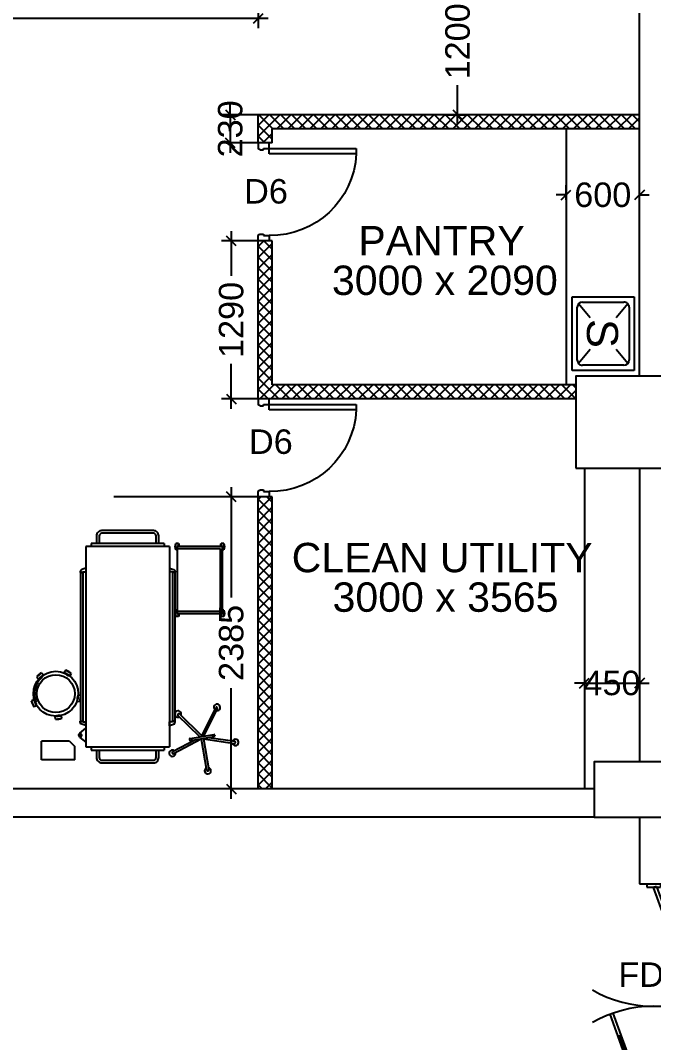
# Model space of a CAD drawing. Extents: x 7620542 to 7843793, y -6476226 to -6093835.
# Drawn here: x 7746011 to 7751184, y -6349772 to -6341425 of the extents above; entities that cross this region are included whole.
import ezdxf
from ezdxf.enums import TextEntityAlignment as Align

# ---------------------------------------------------------------- set-up
doc = ezdxf.new("R2010")
doc.units = 0
doc.header["$LTSCALE"] = 600
doc.header["$MEASUREMENT"] = 0
doc.header["$PDMODE"] = 35
doc.layers.get('0').update_dxf_attribs({"linetype": 'CONTINUOUS'})
doc.layers.get('Defpoints').update_dxf_attribs({"linetype": 'CONTINUOUS'})
for name, color, linetype in [('Beds', 33, 'CONTINUOUS'), ('DOOR', 32, 'CONTINUOUS'), ('Fire Door', 10, 'CONTINUOUS'), ('FURN', 32, 'CONTINUOUS'), ('furniture', 33, 'CONTINUOUS'), ('joinery', 7, 'CONTINUOUS'), ('LA-column', 3, 'CONTINUOUS'), ('LOADING', 140, 'CONTINUOUS'), ('PARTI', 21, 'CONTINUOUS'), ('Parti Hat', 35, 'CONTINUOUS'), ('Room Dim', 1, 'CONTINUOUS'), ('Sink', 10, 'CONTINUOUS'), ('TEXT', 6, 'CONTINUOUS'), ('Walls', 7, 'CONTINUOUS'), ('Working Dim', 5, 'CONTINUOUS')]:
    doc.layers.add(name, color=color, linetype=linetype)
doc.styles.add('ari', font='arial.ttf')
doc.styles.add('ARIAL', font='arial.ttf')
doc.dimstyles.new('int. dim', dxfattribs={"dimtxt": 450, "dimasz": 80, "dimexe": 80, "dimexo": 0, "dimgap": 70, "dimtad": 0, "dimdec": 0, "dimzin": 12, "dimdsep": 46, "dimtxsty": 'ari', "dimblk": 'OBLIQUE', "dimcen": 2, "dimdle": 80, "dimclrd": 256, "dimclre": 256, "dimclrt": 6, "dimadec": 0, "dimazin": 0, "dimtfac": 1, "dimtdec": 0, "dimtix": 1, "dimtmove": 2, "dimatfit": 3, "dimfxl": 1, "dimtolj": 1, "dimtzin": 0, "dimlwd": -1, "dimlwe": -1, "dimarcsym": 0})

# ---------------------------------------------------------------- blocks, each defined once
blk = doc.blocks.new('1000')
at = {"layer": 'DOOR'}
for p, q in [((0, -100), (0, 0)), ((0, 0), (49.7, 0)), ((49.7, 0), (49.7, -2.2)), ((63.2, -49.5), (49.7, -49.5)), ((49.7, -49.5), (49.7, -100)), ((63.2, -13.5), (61, -13.5)), ((63.2, -13.5), (63.2, -49.5)), ((836.8, -13.5), (836.8, -49.5)), ((836.8, -13.5), (839, -13.5)), ((836.8, -49.5), (850.3, -49.5)), ((850.3, 0), (850.3, -2.2)), ((900, 0), (850.3, 0)), ((850.3, -49.5), (850.3, -100)), ((900, -100), (900, 0)), ((49.7, -100), (0, -100)), ((49.7, -100), (49.7, -900.6)), ((100.2, -100), (49.7, -100)), ((100.2, -900.6), (100.2, -100)), ((850.3, -100), (900, -100)), ((49.7, -900.6), (100.2, -900.6))]:
    blk.add_line(p, q, dxfattribs=at)
for centre, major_axis, start_param, end_param in [((49.7, -13.5), (-7.95, 7.95), 3.926991, 5.497787), ((850.3, -13.5), (7.95, 7.95), 0.785398, 2.356194)]:
    blk.add_ellipse(centre, major_axis=major_axis, ratio=1, start_param=start_param, end_param=end_param, dxfattribs=at)
at = {"layer": 'DOOR', "color": 145}
blk.add_ellipse((64.3, -115.3), major_axis=(-519.7, 589.8), ratio=1, start_param=2.464943, end_param=4.009476, dxfattribs=at)
blk = doc.blocks.new('A$C39DE205D')
at = {"layer": 'Sink'}
for p, q in [((-893, 0), (-893, 1510)), ((-893, 1510), (893, 1510)), ((893, 1510), (893, 0)), ((-767, 252), (-767, 1259)), ((-641, 1384), (641, 1384)), ((767, 1259), (767, 252)), ((893, 0), (-893, 0)), ((641, 126), (-641, 126))]:
    blk.add_line(p, q, dxfattribs=at)
at = {"layer": 'Sink', "color": 8}
for p, q in [((-726, 1351), (-386, 1072)), ((726, 1351), (386, 1072)), ((-386, 439), (-726, 159)), ((386, 439), (726, 159))]:
    blk.add_line(p, q, dxfattribs=at)
at = {"layer": 'Sink'}
for centre, major_axis, start_param, end_param in [((-641, 1259), (2, 126), 0.011958, 1.582755), ((641, 1259), (-2, 126), 4.700431, 6.271227), ((-641, 252), (-1, 126), 1.563194, 3.13399), ((641, 252), (0, 126), 3.142882, 4.713679)]:
    blk.add_ellipse(centre, major_axis=major_axis, ratio=1, start_param=start_param, end_param=end_param, dxfattribs=at)
at = {"layer": 'Sink', "style": 'ARIAL'}
blk.add_text('S', height=755, dxfattribs=at).set_placement((-356, 360, -108))
blk = doc.blocks.new('HF12177-P')
for p, q in [((-0.0196, -0.007), (-0.1885, 0.2255)), ((0, 0), (-0.1724, 0.2372)), ((0, 0), (0.1724, 0.2372)), ((0.0196, -0.007), (0.1885, 0.2255)), ((-0.0631, -0.027), (-0.2951, -0.1024)), ((-0.01, -0.0308), (-0.2889, -0.1214)), ((-0.12, -0.015), (-0.12, -0.019)), ((-0.112, -0.007), (0.112, -0.007)), ((-0.112, -0.027), (0.112, -0.027)), ((-0.1, -0.007), (-0.1, -0.027)), ((-0.01, -0.0308), (-0.01, -0.324)), ((0.01, -0.0308), (0.01, -0.324)), ((0.01, -0.0308), (0.2889, -0.1214)), ((0.0631, -0.027), (0.2951, -0.1024)), ((0.1, -0.007), (0.1, -0.027)), ((0.12, -0.015), (0.12, -0.019))]:
    blk.add_line(p, q)
for centre, radius, start, end in [((-0.1852, 0.2378), 0.03, 325.47122, 286.52878), ((-0.1821, 0.2302), 0.008, 126.37327, 216), ((0, -0.017), 0.315, 125.62673, 126.37327), ((-0.1788, 0.2325), 0.008, 36, 125.62673), ((0.1852, 0.2378), 0.03, 253.47122, 214.52878), ((0.1788, 0.2325), 0.008, 54.37327, 144), ((0, -0.017), 0.315, 53.62673, 54.37327), ((0.1821, 0.2302), 0.008, 324, 53.62673), ((-0.2996, -0.1144), 0.03, 37.47122, 358.52878), ((-0.112, -0.015), 0.008, 90, 180), ((-0.112, -0.019), 0.008, 180, 270), ((0.112, -0.015), 0.008, 0, 90), ((0.112, -0.019), 0.008, 270, 0), ((0.2996, -0.1144), 0.03, 181.47122, 142.52878), ((-0.2926, -0.11), 0.008, 108, 197.62673), ((0, -0.017), 0.315, 197.62673, 198.37327), ((-0.2914, -0.1138), 0.008, 198.37327, 288), ((0.2914, -0.1138), 0.008, 252, 341.62673), ((0.2926, -0.11), 0.008, 342.37327, 72), ((0, -0.017), 0.315, 341.62673, 342.37327), ((0, -0.332), 0.03, 109.47122, 70.52878), ((-0.002, -0.324), 0.008, 180, 269.62673), ((0, -0.017), 0.315, 269.62673, 270.37327), ((0.002, -0.324), 0.008, 270.37327, 0)]:
    blk.add_arc(centre, radius, start, end)
blk = doc.blocks.new('HF10037A-P')
for p, q in [((-0.0301, 0.4129), (-0.0301, 0.3879)), ((0.0299, 0.4129), (-0.0301, 0.4129)), ((0.0299, 0.3879), (-0.0301, 0.3879)), ((0.0299, 0.4129), (0.0299, 0.3879)), ((-0.2161, 0.2789), (-0.2303, 0.2206)), ((-0.2303, 0.2206), (-0.206, 0.2147)), ((-0.2161, 0.2789), (-0.1918, 0.273)), ((-0.1918, 0.273), (-0.206, 0.2147)), ((0.1909, 0.2372), (0.2004, 0.2402)), ((0.1911, 0.2695), (0.2149, 0.2771)), ((0.1911, 0.2695), (0.2094, 0.2124)), ((0.2094, 0.2124), (0.2332, 0.22)), ((0.2149, 0.2771), (0.2332, 0.22)), ((-0.1637, 0.0065), (-0.1487, 0.0264)), ((-0.1637, 0.0065), (-0.1157, -0.0296)), ((-0.1487, 0.0264), (-0.1007, -0.0096)), ((0.0965, -0.0108), (0.1459, 0.0231)), ((0.1106, -0.0314), (0.1601, 0.0025)), ((0.1107, 0.0109), (0.1162, 0.0026)), ((0.1601, 0.0025), (0.1459, 0.0231)), ((-0.1157, -0.0296), (-0.1007, -0.0096)), ((0.1106, -0.0314), (0.0965, -0.0108))]:
    blk.add_line(p, q)
for radius in [0.21, 0.1775]:
    blk.add_circle((0, 0.1775), radius)
for centre, radius, start, end in [((-0.0001, 0.3254), 0.0925, 71.07536, 108.92464), ((-0.0001, 0.4754), 0.0925, 251.07536, 288.92464), ((-0.1382, 0.229), 0.0925, 147.34193, 185.19122), ((-0.2839, 0.2646), 0.0925, 327.34193, 5.19122), ((0, 0.1775), 0.2, 303.60368, 17.3657), ((0.2836, 0.2676), 0.0925, 178.84116, 216.69044), ((0.1407, 0.2219), 0.0925, 358.84116, 36.69044), ((-0.0871, 0.0584), 0.0925, 214.18748, 252.03677), ((-0.1772, -0.0615), 0.0925, 34.18748, 72.03677), ((0.1707, -0.066), 0.0925, 105.51211, 143.3614), ((0.0859, 0.0577), 0.0925, 285.51211, 323.3614)]:
    blk.add_arc(centre, radius, start, end)
blk = doc.blocks.new('ME17678-P')
at = {"layer": 'furniture', "color": 21}
for p, q in [((-0.05, 0.175), (0.26, 0.175)), ((-0.05, 0.175), (-0.05, 0.05)), ((0.26, 0.175), (0.26, 0)), ((0, 0), (-0.05, 0.05)), ((0, 0), (0.26, 0))]:
    blk.add_line(p, q, dxfattribs=at)
blk = doc.blocks.new('A$C6969112B')
at = {"layer": 'furniture', "color": 8}
for p, q in [((477.6, 1766.3), (1159.9, 1766.3)), ((477.6, 130.9), (477.6, 1766.3)), ((521.2, 1792.5), (1116.3, 1792.5)), ((521.2, 1766.3), (521.2, 1792.5)), ((1116.3, 1766.3), (1116.3, 1792.5)), ((1159.9, 130.9), (1159.9, 1766.3)), ((428.3, 1689), (477.6, 1728.6)), ((428.3, 1654.1), (477.6, 1614.5)), ((476, 1595), (476, 1560.9)), ((1161.6, 1595), (1161.6, 1560.9)), ((432.3, 1559.1), (432.3, 1556.9)), ((433.9, 342.6), (433.9, 1556.9)), ((451.4, 342.6), (451.4, 1556.9)), ((453, 1559.1), (453, 1556.9)), ((1184.5, 1559.1), (1184.5, 1556.9)), ((1186.1, 342.6), (1186.1, 1556.9)), ((1203.6, 342.6), (1203.6, 1556.9)), ((1205.2, 1559.1), (1205.2, 1556.9)), ((1234.1, 702.5), (1212.3, 702.5)), ((1212.3, 702.5), (1212.3, 650.2)), ((1223.2, 130.9), (1223.2, 676.4)), ((1223.2, 676.4), (1594.1, 676.4)), ((1234.1, 702.5), (1234.1, 676.4)), ((1605, 702.5), (1583.2, 702.5)), ((1583.2, 702.5), (1583.2, 676.4)), ((1594.1, 676.4), (1594.1, 130.9)), ((1605, 702.5), (1605, 650.2)), ((1223.2, 650.2), (1212.3, 650.2)), ((1223.2, 658.9), (1576.7, 658.9)), ((1576.7, 658.9), (1576.7, 148.4)), ((1605, 650.2), (1594.1, 650.2)), ((432.3, 340.4), (432.3, 342.6)), ((453, 340.4), (453, 342.6)), ((476, 304.5), (476, 338.6)), ((1161.6, 304.5), (1161.6, 338.6)), ((1184.5, 340.4), (1184.5, 342.6)), ((1205.2, 340.4), (1205.2, 342.6)), ((1159.9, 130.9), (477.6, 130.9)), ((521.2, 104.7), (521.2, 130.9)), ((1116.3, 104.7), (521.2, 104.7)), ((1116.3, 104.7), (1116.3, 130.9)), ((1223.2, 157.1), (1212.3, 157.1)), ((1212.3, 157.1), (1212.3, 104.7)), ((1234.1, 104.7), (1212.3, 104.7)), ((1576.7, 148.4), (1223.2, 148.4)), ((1594.1, 130.9), (1223.2, 130.9)), ((1234.1, 130.9), (1234.1, 104.7)), ((1583.2, 130.9), (1583.2, 104.7)), ((1605, 104.7), (1583.2, 104.7)), ((1605, 157.1), (1594.1, 157.1)), ((1605, 157.1), (1605, 104.7))]:
    blk.add_line(p, q, dxfattribs=at)
for points in [[(564.9, 1792.5), (564.9, 1853.6, -0.414214), (608.5, 1897.3), (1029, 1897.3, -0.414214), (1072.7, 1853.6), (1072.7, 1792.5)], [(586.7, 1792.5), (586.7, 1853.6, -0.414214), (608.5, 1875.4), (1029, 1875.4, -0.414214), (1050.8, 1853.6), (1050.8, 1792.5)], [(476, 1592.7), (451.4, 1585, 0.318781), (430, 1563.1), (430, 1559.1), (455.4, 1559.1), (455.4, 1563.1), (476, 1563.1)], [(1161.6, 1592.7), (1186.1, 1585, -0.318781), (1207.6, 1563.1), (1207.6, 1559.1), (1182.1, 1559.1), (1182.1, 1563.1), (1161.6, 1563.1)], [(476, 306.8), (451.4, 314.4, -0.318781), (430, 336.4), (430, 340.4), (455.4, 340.4), (455.4, 336.4), (476, 336.4)], [(1161.6, 306.8), (1186.1, 314.4, 0.318781), (1207.6, 336.4), (1207.6, 340.4), (1182.1, 340.4), (1182.1, 336.4), (1161.6, 336.4)], [(1072.7, 104.7), (1072.7, 43.6, -0.414214), (1029, 0), (608.5, 0, -0.414214), (564.9, 43.6), (564.9, 104.7)], [(1050.8, 104.7), (1050.8, 43.6, -0.414214), (1029, 21.8), (608.5, 21.8, -0.414214), (586.7, 43.6), (586.7, 104.7)]]:
    blk.add_lwpolyline(points, format="xyb", dxfattribs=at)
for points in [[(476, 1595), (477.6, 1595)], [(1161.6, 1595), (1159.9, 1595)], [(432.3, 1556.9), (453, 1556.9)], [(476, 1560.9), (477.6, 1560.9)], [(1161.6, 1560.9), (1159.9, 1560.9)], [(1205.2, 1556.9), (1184.5, 1556.9)], [(432.3, 342.6), (453, 342.6)], [(476, 338.6), (477.6, 338.6)], [(1161.6, 338.6), (1159.9, 338.6)], [(1205.2, 342.6), (1184.5, 342.6)], [(476, 304.5), (477.6, 304.5)], [(1161.6, 304.5), (1159.9, 304.5)]]:
    blk.add_lwpolyline(points, dxfattribs=at)
blk.add_circle((435.1, 1671.6), 9.27, dxfattribs=at)
for centre, radius, start, end in [((440.7, 1671.6), 21.4, 125.42703, 234.57297), ((1288.7, 676.4), 80.7, 161.07536, 198.92464), ((1157.8, 676.4), 80.7, 0, 18.92464), ((1659.6, 676.4), 80.7, 161.07536, 180), ((1528.7, 676.4), 80.7, 341.07536, 18.92464), ((1288.7, 130.9), 80.7, 161.07536, 198.92464), ((1157.8, 130.9), 80.7, 341.07536, 0), ((1659.6, 130.9), 80.7, 180, 198.92464), ((1528.7, 130.9), 80.7, 341.07536, 18.92464)]:
    blk.add_arc(centre, radius, start, end, dxfattribs=at)
at = {"layer": 'LOADING', "color": 8, "yscale": 872.7299101983663, "zscale": 872.7299101979671}
for name, p, xscale, rotation in [('HF12177-P', (1424.7, 1676), -872.7299101979006, 170.2976301882088), ('HF10037A-P', (215.1, 1178), -872.7299102004868, 353.6512974186875)]:
    blk.add_blockref(name, p, dxfattribs=dict(at, xscale=xscale, rotation=rotation))
at = {"layer": 'LOADING', "color": 8, "xscale": -872.7299101983663, "yscale": 872.7299101983663, "zscale": 872.7299101979671}
blk.add_blockref('ME17678-P', (343.2, 1718.8), dxfattribs=at)
blk = doc.blocks.new('_Oblique')
at = {"color": 0, "linetype": 'ByBlock', "lineweight": -2}
blk.add_line((-0.5, -0.5), (0.5, 0.5), dxfattribs=at)
blk = doc.blocks.new('*D2274')
at = {"layer": 'Defpoints', "color": 0, "transparency": 16777216}
for p in [(7747954.9, -6340995.6, 3.4), (7735896.4, -6341198.5, 3.4), (7747954.9, -6341407.6)]:
    blk.add_point(p, dxfattribs=at)
at = {"layer": 'Working Dim', "transparency": 16777216}
for p, q in [((7747954.9, -6340995.6), (7747954.9, -6341487.6)), ((7735896.4, -6341198.5), (7735896.4, -6341487.6)), ((7735816.4, -6341407.6), (7741489.1, -6341407.6)), ((7748034.9, -6341407.6), (7742362.2, -6341407.6))]:
    blk.add_line(p, q, dxfattribs=at)
at = {"layer": 'Working Dim', "transparency": 16777216, "xscale": 80, "yscale": 80, "zscale": 80, "rotation": 180}
blk.add_blockref('_Oblique', (7735896.4, -6341407.6), dxfattribs=at)
at = {"layer": 'Working Dim', "transparency": 16777216, "xscale": 80, "yscale": 80, "zscale": 80}
blk.add_blockref('_Oblique', (7747954.9, -6341407.6), dxfattribs=at)
at = {"layer": 'Working Dim', "color": 6, "transparency": 16777216, "insert": (7741925.6, -6341407.6), "char_height": 200, "attachment_point": 5, "style": 'ari'}
blk.add_mtext('\\A1;12060', dxfattribs=at)
blk = doc.blocks.new('A$C15456D16')
at = {"layer": 'Fire Door'}
for p, q in [((978.6, 22.6), (65.1, 355.1)), ((978.6, 22.6), (65.1, 355.1)), ((978.7, 22.6), (65.1, 355.1)), ((969.1, -3.6), (55.6, 329)), ((969.1, -3.6), (55.6, 329)), ((969.2, -3.6), (55.6, 329)), ((247.8, 288.6), (238.3, 262.5)), ((247.8, 288.6), (238.3, 262.5)), ((247.8, 288.6), (238.3, 262.5)), ((791.2, 76), (243, 275.5)), ((791.2, 76), (243, 275.5)), ((791.2, 76), (243, 275.5)), ((795.9, 89.1), (786.4, 63)), ((795.9, 89.1), (786.4, 63)), ((795.9, 89.1), (786.4, 63)), ((-1000, 55.6), (-972.2, 55.6)), ((-1000, -55.6), (-1000, 55.6)), ((-1000, 55.6), (-972.2, 55.6)), ((-1000, -55.6), (-1000, 55.6)), ((-1000, 55.6), (-972.2, 55.6)), ((-1000, -55.6), (-1000, 55.6)), ((-978.6, -22.6), (-969.1, 3.6)), ((-978.6, -22.6), (-969.1, 3.6)), ((-978.6, -22.6), (-969.1, 3.6)), ((-972.2, -55.6), (-972.2, 55.6)), ((-972.2, -55.6), (-972.2, 55.6)), ((-972.2, -55.6), (-972.2, 55.6)), ((-969.1, 3.6), (-55.6, -329)), ((-969.1, 3.6), (-55.6, -329)), ((-969.1, 3.6), (-55.5, -329)), ((978.6, 22.6), (969.1, -3.6)), ((978.6, 22.6), (969.1, -3.6)), ((978.7, 22.6), (969.2, -3.6)), ((1000, 55.6), (972.2, 55.6)), ((972.2, -55.6), (972.2, 55.6)), ((1000, 55.6), (972.2, 55.6)), ((972.2, -55.6), (972.2, 55.6)), ((1000, 55.6), (972.2, 55.6)), ((972.2, -55.6), (972.2, 55.6)), ((1000, -55.6), (1000, 55.6)), ((1000, -55.6), (1000, 55.6)), ((1000, -55.6), (1000, 55.6)), ((-1000, -55.6), (-972.2, -55.6)), ((-1000, -55.6), (-972.2, -55.6)), ((-1000, -55.6), (-972.2, -55.6)), ((-978.6, -22.6), (-65.1, -355.1)), ((-978.6, -22.6), (-65.1, -355.1)), ((-978.6, -22.6), (-65, -355.1)), ((-795.9, -89.1), (-786.4, -63)), ((-795.9, -89.1), (-786.4, -63)), ((-795.9, -89.1), (-786.4, -63)), ((-791.2, -76), (-243, -275.5)), ((-791.2, -76), (-243, -275.5)), ((-791.2, -76), (-243, -275.5)), ((1000, -55.6), (972.2, -55.6)), ((1000, -55.6), (972.2, -55.6)), ((1000, -55.6), (972.2, -55.6)), ((-238.3, -262.5), (-247.8, -288.6)), ((-238.3, -262.5), (-247.8, -288.6)), ((-238.3, -262.5), (-247.8, -288.6))]:
    blk.add_line(p, q, dxfattribs=at)
at = {"layer": 'Fire Door', "extrusion": (0, 0, -1)}
for centre, major_axis, start_param, end_param in [((-1000, 0), (-1000, 0.1), 2.617886, 3.665084), ((-1000, 0), (-1000, 0.1), 2.617886, 3.665084), ((-1000, 0), (-1000, 0.1), 2.617886, 3.665084), ((1000, 0), (1000, 0.1), 2.618102, 3.665299), ((1000, 0), (1000, 0.1), 2.618102, 3.665299), ((1000, 0), (1000, 0.1), 2.618102, 3.665299)]:
    blk.add_ellipse(centre, major_axis=major_axis, ratio=1, start_param=start_param, end_param=end_param, dxfattribs=at)
blk = doc.blocks.new('*D2618')
at = {"layer": 'Defpoints', "color": 0, "transparency": 16777216}
for p in [(7749462.3, -6340995.6, -10.9), (7749462.3, -6342195.1, -10.7), (7749583.4, -6342195.1)]:
    blk.add_point(p, dxfattribs=at)
at = {"layer": 'Working Dim', "transparency": 16777216}
for p, q in [((7749583.4, -6340915.6), (7749583.4, -6341236.4)), ((7749462.3, -6340995.6), (7749663.4, -6340995.6)), ((7749583.4, -6342275.1), (7749583.4, -6341954.2)), ((7749462.3, -6342195.1), (7749663.4, -6342195.1))]:
    blk.add_line(p, q, dxfattribs=at)
at = {"layer": 'Working Dim', "transparency": 16777216, "xscale": 80, "yscale": 80, "zscale": 80}
for p, rotation in [((7749583.4, -6340995.6), 90), ((7749583.4, -6342195.1), 270)]:
    blk.add_blockref('_Oblique', p, dxfattribs=dict(at, rotation=rotation))
at = {"layer": 'Working Dim', "color": 6, "transparency": 16777216, "insert": (7749583.4, -6341595.3), "char_height": 200, "attachment_point": 5, "rotation": 90, "style": 'ari'}
blk.add_mtext('\\A1;1200', dxfattribs=at)
blk = doc.blocks.new('*D2619')
at = {"layer": 'Defpoints', "color": 0, "transparency": 16777216}
for p in [(7747953.9, -6342195.1, -10.7), (7747726.2, -6342425.1), (7747953.9, -6342425.1, -10.7)]:
    blk.add_point(p, dxfattribs=at)
at = {"layer": 'Working Dim', "transparency": 16777216}
for p, q in [((7747726.2, -6342195.1), (7747726.2, -6342115.1)), ((7747953.9, -6342195.1), (7747646.2, -6342195.1)), ((7747726.2, -6342195.1), (7747726.2, -6342425.1)), ((7747953.9, -6342425.1), (7747646.2, -6342425.1)), ((7747726.2, -6342425.1), (7747726.2, -6342505.1))]:
    blk.add_line(p, q, dxfattribs=at)
at = {"layer": 'Working Dim', "transparency": 16777216, "xscale": 80, "yscale": 80, "zscale": 80}
for p, rotation in [((7747726.2, -6342195.1), 270), ((7747726.2, -6342425.1), 90)]:
    blk.add_blockref('_Oblique', p, dxfattribs=dict(at, rotation=rotation))
at = {"layer": 'Working Dim', "color": 6, "transparency": 16777216, "insert": (7747726.2, -6342310.1), "char_height": 200, "attachment_point": 5, "rotation": 90, "style": 'ari'}
blk.add_mtext('\\A1;230', dxfattribs=at)
blk = doc.blocks.new('*D2620')
at = {"layer": 'Defpoints', "color": 0, "transparency": 16777216}
for p in [(7747953.9, -6343225.1, -10.7), (7747733.8, -6344515.6), (7747953.9, -6344515.6, -10.7)]:
    blk.add_point(p, dxfattribs=at)
at = {"layer": 'Working Dim', "transparency": 16777216}
for p, q in [((7747733.8, -6343145.1), (7747733.8, -6343511.5)), ((7747953.9, -6343225.1), (7747653.8, -6343225.1)), ((7747733.8, -6344595.6), (7747733.8, -6344229.2)), ((7747953.9, -6344515.6), (7747653.8, -6344515.6))]:
    blk.add_line(p, q, dxfattribs=at)
at = {"layer": 'Working Dim', "transparency": 16777216, "xscale": 80, "yscale": 80, "zscale": 80}
for p, rotation in [((7747733.8, -6343225.1), 90), ((7747733.8, -6344515.6), 270)]:
    blk.add_blockref('_Oblique', p, dxfattribs=dict(at, rotation=rotation))
at = {"layer": 'Working Dim', "color": 6, "transparency": 16777216, "insert": (7747733.8, -6343870.4), "char_height": 200, "attachment_point": 5, "rotation": 90, "style": 'ari'}
blk.add_mtext('\\A1;1290', dxfattribs=at)
blk = doc.blocks.new('*D2621')
at = {"layer": 'Defpoints', "color": 0, "transparency": 16777216}
for p in [(7750468.9, -6342888.3, -11.4), (7751068.9, -6342849.6), (7751068.9, -6342888.3, -14.8)]:
    blk.add_point(p, dxfattribs=at)
at = {"layer": 'Working Dim', "transparency": 16777216}
for p, q in [((7750468.9, -6342888.3), (7750468.9, -6342769.6)), ((7751068.9, -6342888.3), (7751068.9, -6342769.6)), ((7750468.9, -6342849.6), (7750388.9, -6342849.6)), ((7750468.9, -6342849.6), (7750477.7, -6342849.6)), ((7751068.9, -6342849.6), (7751060, -6342849.6)), ((7751068.9, -6342849.6), (7751148.9, -6342849.6))]:
    blk.add_line(p, q, dxfattribs=at)
at = {"layer": 'Working Dim', "transparency": 16777216, "xscale": 80, "yscale": 80, "zscale": 80}
blk.add_blockref('_Oblique', (7750468.9, -6342849.6), dxfattribs=at)
at = {"layer": 'Working Dim', "transparency": 16777216, "xscale": 80, "yscale": 80, "zscale": 80, "rotation": 180}
blk.add_blockref('_Oblique', (7751068.9, -6342849.6), dxfattribs=at)
at = {"layer": 'Working Dim', "color": 6, "transparency": 16777216, "insert": (7750768.9, -6342849.6), "char_height": 200, "attachment_point": 5, "style": 'ari'}
blk.add_mtext('\\A1;600', dxfattribs=at)
blk = doc.blocks.new('*D2622')
at = {"layer": 'Defpoints', "color": 0, "transparency": 16777216}
for p in [(7750618.9, -6346828.1, -11.4), (7751068.9, -6346828.1, -14.8), (7751068.9, -6346836.7)]:
    blk.add_point(p, dxfattribs=at)
at = {"layer": 'Working Dim', "transparency": 16777216}
for p, q in [((7750618.9, -6346828.1), (7750618.9, -6346916.7)), ((7751068.9, -6346828.1), (7751068.9, -6346916.7)), ((7750618.9, -6346836.7), (7750538.9, -6346836.7)), ((7750618.9, -6346836.7), (7751068.9, -6346836.7)), ((7751068.9, -6346836.7), (7751148.9, -6346836.7))]:
    blk.add_line(p, q, dxfattribs=at)
at = {"layer": 'Working Dim', "transparency": 16777216, "xscale": 80, "yscale": 80, "zscale": 80}
blk.add_blockref('_Oblique', (7750618.9, -6346836.7), dxfattribs=at)
at = {"layer": 'Working Dim', "transparency": 16777216, "xscale": 80, "yscale": 80, "zscale": 80, "rotation": 180}
blk.add_blockref('_Oblique', (7751068.9, -6346836.7), dxfattribs=at)
at = {"layer": 'Working Dim', "color": 6, "transparency": 16777216, "insert": (7750843.9, -6346836.7), "char_height": 200, "attachment_point": 5, "style": 'ari'}
blk.add_mtext('\\A1;450', dxfattribs=at)
blk = doc.blocks.new('*D2623')
at = {"layer": 'Defpoints', "color": 0, "transparency": 16777216}
for p in [(7747953.9, -6345315.6, -10.7), (7747733.8, -6347700.7), (7747953.9, -6347700.7, -11.4)]:
    blk.add_point(p, dxfattribs=at)
at = {"layer": 'Working Dim', "transparency": 16777216}
for p, q in [((7747733.8, -6345235.6), (7747733.8, -6346137.1)), ((7747953.9, -6345315.6), (7747653.8, -6345315.6)), ((7747733.8, -6347780.7), (7747733.8, -6346879.3)), ((7747953.9, -6347700.7), (7747653.8, -6347700.7))]:
    blk.add_line(p, q, dxfattribs=at)
at = {"layer": 'Working Dim', "transparency": 16777216, "xscale": 80, "yscale": 80, "zscale": 80}
for p, rotation in [((7747733.8, -6345315.6), 90), ((7747733.8, -6347700.7), 270)]:
    blk.add_blockref('_Oblique', p, dxfattribs=dict(at, rotation=rotation))
at = {"layer": 'Working Dim', "color": 6, "transparency": 16777216, "insert": (7747733.8, -6346508.2), "char_height": 200, "attachment_point": 5, "rotation": 90, "style": 'ari'}
blk.add_mtext('\\A1;2385', dxfattribs=at)

msp = doc.modelspace()

# ---------------------------------------------------------------- hatches: boundary and pattern name
at = {"layer": 'Parti Hat'}
h = msp.add_hatch(dxfattribs=at)
h.set_pattern_fill('ANSI37', color=10, scale=20, angle=-90, style=0)
h.set_pattern_definition([(315, (10812287.834, -3299680.94), (44.9012806, 44.9012806), []), (45, (10812287.834, -3299680.94), (-44.9012806, 44.9012806), [])])
h.paths.add_polyline_path([(7748068.873, -6342425.071), (7748068.873, -6342310.071), (7751068.873, -6342310.072), (7751068.873, -6342195.071), (7747953.873, -6342195.071), (7747953.873, -6342425.071)])
h.paths.add_polyline_path([(7747953.873, -6347700.684), (7748068.873, -6347700.684), (7748068.873, -6345315.639), (7747953.873, -6345315.639)])
h.paths.add_polyline_path([(7750548.969, -6344515.639), (7750548.969, -6344400.639), (7748068.873, -6344400.639), (7748068.873, -6343225.071), (7747953.873, -6343225.071), (7747953.873, -6344515.639)])

# ---------------------------------------------------------------- linework, layer by layer
at = {"layer": 'Beds'}
msp.add_line((7747984.415, -6345315.649, -10.718), (7746774.418, -6345315.649, -10.718), dxfattribs=at)
at = {"layer": 'FURN'}
for p, q in [((7750468.874, -6342310.072, -11.41), (7750468.872, -6344400.639, -11.41)), ((7750618.874, -6345080.507, -11.41), (7750618.871, -6347700.694, -11.41))]:
    msp.add_line(p, q, dxfattribs=at)
at = {"layer": 'LA-column', "color": 2, "elevation": -13.799}
for points in [[(7750548.969, -6345080.507), (7751298.969, -6345080.507), (7751298.969, -6344330.507), (7750548.969, -6344330.507)], [(7750698.974, -6347930.562), (7751298.974, -6347930.562), (7751298.974, -6347480.562), (7750698.974, -6347480.562)]]:
    msp.add_lwpolyline(points, close=True, dxfattribs=at)
at = {"layer": 'PARTI', "extrusion": (0.000145144, -2.25336e-17, 1)}
for p, q in [((7747953.872, -6342425.071, -10.666), (7747953.872, -6342195.071, -10.666)), ((7748068.872, -6342425.071, -10.666), (7748068.872, -6342310.071, -10.666)), ((7747953.872, -6344515.639, -10.718), (7747953.872, -6343225.082, -10.666)), ((7748068.872, -6344400.639, -10.718), (7748068.872, -6343225.082, -10.666)), ((7747953.872, -6347700.705, -10.666), (7747953.872, -6345315.649, -10.718)), ((7748068.872, -6347700.705, -10.666), (7748068.872, -6345315.649, -10.718))]:
    msp.add_line(p, q, dxfattribs=at)
at = {"layer": 'PARTI'}
for p, q in [((7751068.872, -6342195.072, -10.666), (7747953.872, -6342195.071, -10.666)), ((7751068.872, -6342310.072, -10.666), (7748068.872, -6342310.071, -10.666)), ((7748068.872, -6342425.071, -10.666), (7747953.872, -6342425.071, -10.666)), ((7748068.872, -6343225.082, -10.666), (7747953.872, -6343225.082, -10.666)), ((7750548.969, -6344400.639, -10.718), (7748068.872, -6344400.639, -10.718)), ((7750548.969, -6344515.639, -10.718), (7747953.872, -6344515.639, -10.718))]:
    msp.add_line(p, q, dxfattribs=at)
at = {"layer": 'PARTI', "elevation": -10.718, "flags": 128}
msp.add_lwpolyline([(7748068.872, -6345315.649), (7747953.872, -6345315.649)], dxfattribs=at)
at = {"layer": 'Walls'}
for p, q in [((7751068.871, -6344330.551, -14.83), (7751068.875, -6340995.573, -14.83)), ((7751068.877, -6345080.607, -14.83), (7751068.877, -6347480.562, -14.83)), ((7750698.883, -6347700.684, -11.41), (7745421.382, -6347700.684, -11.41)), ((7750698.883, -6347930.678, -11.41), (7745421.382, -6347930.678, -11.41)), ((7751068.884, -6347930.581, -14.83), (7751068.897, -6348475.884, -14.83)), ((7751068.952, -6348475.879, -14.83), (7751298.952, -6348475.879, -14.83))]:
    msp.add_line(p, q, dxfattribs=at)
at = {"layer": 'Walls', "elevation": -14.83, "flags": 128}
msp.add_lwpolyline([(7751068.877, -6345080.607), (7751068.877, -6347480.562)], dxfattribs=at)

# ---------------------------------------------------------------- block references
at = {"layer": 'Beds', "xscale": -1, "rotation": 180}
msp.add_blockref('A$C6969112B', (7746068.442, -6345591.033, -12.655), dxfattribs=at)
at = {"layer": 'DOOR', "linetype": 'Continuous'}
for p, xscale, yscale, zscale, rotation in [((7747953.871, -6342425.187, -10.666), -0.888771883212053, 0.8887718811165541, 0.888771882166622, 89.99998692653769), ((7747953.871, -6344515.755, -10.718), -0.8887718792539321, 0.8887718771584332, 0.8887718782224094, 89.99998692653762)]:
    msp.add_blockref('1000', p, dxfattribs=dict(at, xscale=xscale, yscale=yscale, zscale=zscale, rotation=rotation))
at = {"layer": 'Fire Door', "color": 3, "lineweight": 0, "xscale": -1, "rotation": 270}
msp.add_blockref('A$C15456D16', (7751183.952, -6349475.897, -14.83), dxfattribs=at)
at = {"layer": 'Sink', "lineweight": 0, "xscale": 0.3361344542354345, "yscale": 0.3361344542354345, "zscale": 0.3361344542354345, "rotation": 270}
msp.add_blockref('A$C39DE205D', (7750518.501, -6343982.436, -11.41), dxfattribs=at)

# ---------------------------------------------------------------- texts
at = {"layer": 'Fire Door', "style": 'ARIAL'}
msp.add_text('FD1', height=200, dxfattribs=at).set_placement((7751160.244, -6349317.465, -14.83), align=Align.CENTER)
at = {"layer": 'joinery', "style": 'ARIAL'}
for p in [(7748017.745, -6342919.863, -10.666), (7748057.387, -6344964.67, -10.718)]:
    msp.add_text('D6', height=200, dxfattribs=at).set_placement(p, align=Align.CENTER)
at = {"layer": 'Room Dim', "style": 'ARIAL'}
for s, p in [('3000 x 2090', (7749478.911, -6343666.563, -9.969)), ('3000 x 3565', (7749484.094, -6346254.167, -9.969))]:
    msp.add_text(s, height=240, dxfattribs=at).set_placement(p, align=Align.CENTER)
at = {"layer": 'TEXT', "color": 7, "style": 'ARIAL'}
for s, p in [('PANTRY', (7749451.735, -6343343.597, -9.969)), ('CLEAN UTILITY', (7749456.918, -6345931.202, -9.969))]:
    msp.add_text(s, height=240, dxfattribs=at).set_placement(p, align=Align.CENTER)

# ---------------------------------------------------------------- dimensions: what is measured, and where the dimension line sits
at = {"layer": 'Working Dim', "color": 7}
for base, p1, p2, picture, middle in [((7749583.4074, -6342195.0715), (7749462.2693, -6340995.5712, -10.8716), (7749462.2692, -6342195.0715, -10.6659), '*D2618', (7749583.4074, -6341595.3213)), ((7747726.239, -6342425.071), (7747953.872, -6342195.071, -10.666), (7747953.872, -6342425.071, -10.666), '*D2619', (7747726.239, -6342310.071)), ((7747733.819, -6347700.684), (7747953.901, -6345315.649, -10.718), (7747953.901, -6347700.684, -11.41), '*D2623', (7747733.819, -6346508.167))]:
    dim = msp.add_linear_dim(base=base, p1=p1, p2=p2, angle=90, dimstyle='int. dim', override={"dimtxt": 200, "dimarcsym": 1}, dxfattribs=at)
    dim.commit()
    dim.dimension.update_dxf_attribs({"geometry": picture, "text_midpoint": middle})
at = {"layer": 'Working Dim'}
dim = msp.add_linear_dim(base=(7747954.872, -6341407.569, -14.83), p1=(7735896.4, -6341198.479, -11.41), p2=(7747954.872, -6340995.571, -11.41), text='12060', dimstyle='int. dim', override={"dimtxt": 200}, dxfattribs=at)
dim.commit()
dim.dimension.update_dxf_attribs({"geometry": '*D2274', "text_midpoint": (7741925.636, -6341407.569, -14.83)})
at = {"layer": 'Working Dim', "color": 7}
for base, p1, p2, picture, middle in [((7751068.873, -6342849.581), (7750468.873, -6342888.249, -11.41), (7751068.873, -6342888.25, -14.83), '*D2621', (7750768.873, -6342849.581)), ((7751068.877, -6346836.659), (7750618.872, -6346828.082, -11.41), (7751068.877, -6346828.082, -14.83), '*D2622', (7750843.874, -6346836.659))]:
    dim = msp.add_linear_dim(base=base, p1=p1, p2=p2, dimstyle='int. dim', override={"dimtxt": 200, "dimarcsym": 1}, dxfattribs=at)
    dim.commit()
    dim.dimension.update_dxf_attribs({"geometry": picture, "text_midpoint": middle})
dim = msp.add_linear_dim(base=(7747733.819, -6344515.639), p1=(7747953.871, -6343225.082, -10.666), p2=(7747953.872, -6344515.639, -10.718), angle=90, text='1290', dimstyle='int. dim', override={"dimtxt": 200, "dimarcsym": 1}, dxfattribs=at)
dim.commit()
dim.dimension.update_dxf_attribs({"geometry": '*D2620', "text_midpoint": (7747733.819, -6343870.36)})

doc.saveas('drawing.dxf')
